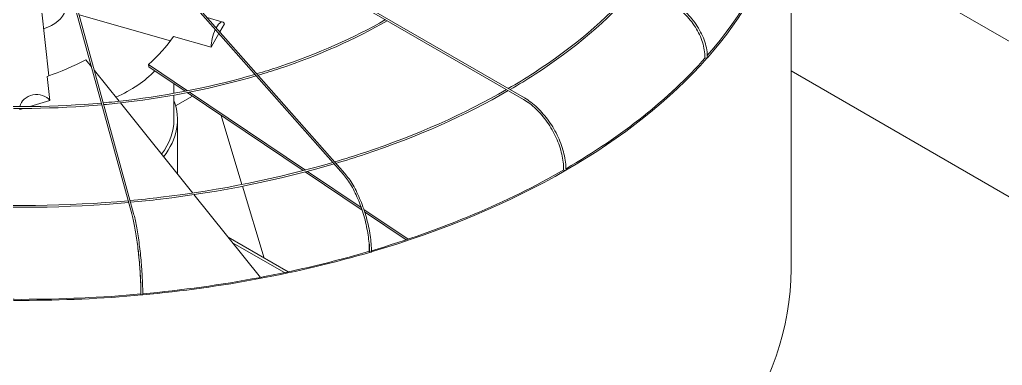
# Model space of a CAD drawing. Header units: millimetres. Extents: x -312439 to 477422, y -331570 to 212570.
# Drawn here: x 399169.7 to 399504.8, y 92986.9 to 93104.8 of the extents above; entities that cross this region are included whole.
import ezdxf

# ---------------------------------------------------------------- set-up
doc = ezdxf.new("R2010")
doc.units = ezdxf.units.MM

msp = doc.modelspace()

# ---------------------------------------------------------------- linework, layer by layer
at = {"color": 0, "linetype": 'Continuous', "lineweight": 0, "extrusion": (8.40036e-17, 0.816497, 0.57735)}
for p, q in [((399341.481, 93077.601), (399188.314, 93166.032)), ((399341.787, 93078.132), (399188.933, 93166.382)), ((399280.095, 93051.946), (399181.727, 93163.409)), ((399182.378, 93163.597), (399280.554, 93052.352)), ((399174.072, 93162.059), (399207.955, 93038.548)), ((399174.692, 93162.115), (399208.546, 93038.71)), ((399432.693, 93019.739), (399432.693, 93160.479)), ((399432.693, 93140.338), (399634.206, 93023.994)), ((399179.605, 93085.633), (399177.078, 93108.368)), ((399221.076, 93097.589), (399189.955, 93106.48)), ((399238.984, 93103.971), (399233.655, 93105.493)), ((399239.579, 93103.408), (399237.975, 93100.598)), ((399235.023, 93095.425), (399222.172, 93099.097)), ((399237.654, 93100.036), (399235.023, 93095.425)), ((399194.203, 93088.678), (399192.247, 93091.117)), ((399213.761, 93088.702), (399213.596, 93089.464)), ((399213.596, 93089.464), (399226.88, 93080.537)), ((399226.13, 93080.39), (399213.761, 93088.702)), ((399180.012, 93077.19), (399179.094, 93085.451)), ((399203.592, 93076.971), (399195.168, 93087.474)), ((399561.503, 93012.963), (399432.693, 93087.331)), ((399222.267, 93079.671), (399222.267, 93082.986)), ((399222.267, 93070.701), (399222.267, 93079.049)), ((399228.576, 93078.746), (399222.853, 93075.442)), ((399266.403, 93053.326), (399226.85, 93079.907)), ((399227.598, 93080.054), (399267.1, 93053.509)), ((399173.149, 93075.15), (399180.012, 93077.19)), ((399228.685, 93045.683), (399204.046, 93076.405)), ((399169.717, 93074.525), (399169.76, 93074.143)), ((399169.76, 93074.143), (399171.048, 93074.526)), ((399238.37, 93072.165), (399245.496, 93048.574)), ((399223.492, 93052.158), (399223.492, 93070.701)), ((399286.447, 93039.856), (399267.081, 93052.871)), ((399267.777, 93053.053), (399286.159, 93040.7)), ((399251.758, 93016.914), (399229.129, 93045.129)), ((399245.674, 93047.985), (399253.066, 93023.513)), ((399287.047, 93040.104), (399302.138, 93029.962)), ((399301.492, 93029.746), (399287.32, 93039.27)), ((399261.206, 93018.813), (399240.774, 93030.61)), ((399242.268, 93028.747), (399259.939, 93018.545))]:
    msp.add_line(p, q, dxfattribs=at)
at = {"color": 0, "linetype": 'Continuous', "lineweight": 0}
for centre, major_axis, ratio, start_param, end_param in [((399170.468, 93160.479), (-261.613, 0), 0.5773503, 2.6753447, 2.9836943), ((399170.468, 93160.479), (-262.225, 0), 0.5773503, 2.6707914, 2.9843582), ((399170.468, 93109.236), (-14.976, 0), 0.5773503, 2.0838772, 2.9778132), ((399237.466, 93098.656), (1.518, 5.315), 0.3621096, 5.9116388, 7.2697762), ((399170.303, 93118.557), (59.282, 12.821), 0.7719474, 5.3512156, 5.5881365), ((399237.466, 93098.656), (1.518, 5.315), 0.3621096, 1.1204156, 2.3231422), ((399170.097, 93118.735), (-56.425, -22.248), 0.5660586, 1.5074553, 1.7443762), ((399170.468, 93160.479), (-262.225, 0), 0.5773503, 2.0421116, 2.6702774), ((399170.468, 93160.479), (-261.613, 0), 0.5773503, 2.358999, 2.669365), ((399403.594, 93091.93), (-0.306, 0.005), 0.5830421, 0, 1.1094484), ((399403.867, 93091.85), (-0.306, 0), 0.5773503, 0.5759933, 3.1415927), ((399170.468, 93101.831), (-51.8, 0), 0.5773503, 2.2375498, 2.6358707), ((399175.256, 93074.727), (5.494, 0.611), 0.8148193, 0.440938, 2.9148909), ((399170.468, 93070.701), (-53.025, 0), 0.5773503, 2.7158894, 3.3569527), ((399175.256, 93074.727), (5.494, 0.611), 0.8148193, 3.0505707, 3.1356266), ((399170.468, 93070.701), (51.8, 0), 0.5773503, 5.8780508, 6.2831853), ((399170.468, 93160.479), (-261.613, 0), 0.5773503, 2.0437737, 2.355024), ((399355.456, 93053.676), (-0.306, 0.004), 0.5862544, 0, 0.7932918), ((399355.672, 93053.551), (-0.306, 0), 0.5773503, 0.261834, 3.1415927), ((399170.468, 93160.479), (-262.225, 0), 0.5773503, 1.7280308, 2.0415976), ((399170.468, 93160.479), (-261.613, 0), 0.5773503, 1.7289191, 2.0406845), ((399289.199, 93025.883), (-0.306, 0.003), 0.5885883, 0, 0.4763277), ((399289.338, 93025.726), (-0.306, 0), 0.5773503, 0, 3.1415927), ((399170.468, 93019.739), (262.225, 0), 0.5773503, 3.1415927, 5.4977871), ((399170.468, 93019.739), (262.225, 0), 0.5773503, 5.4977871, 6.2831853), ((399170.468, 93160.479), (-262.225, 0), 0.5773503, 1.4139544, 1.727034), ((399170.468, 93160.479), (-261.613, 0), 0.5773503, 1.41439, 1.726367), ((399211.309, 93011.272), (-0.306, 0.001), 0.5898153, 0, 0.1588369), ((399211.356, 93011.097), (-0.306, 0), 0.5773503, 0, 3.1415927)]:
    msp.add_ellipse(centre, major_axis=major_axis, ratio=ratio, start_param=start_param, end_param=end_param, dxfattribs=at)
for points, knots in [([(399336.306, 93081.296), (399339.317, 93083.046), (399342.244, 93084.844), (399358.343, 93095.293), (399369.679, 93104.881), (399378.724, 93115.137)], [3.14512292, 3.14512292, 3.14512292, 3.14512292, 3.19995757, 3.19995757, 3.45603404, 3.45603404, 3.45603404, 3.45603404]), ([(399336.917, 93080.943), (399339.834, 93082.645), (399342.673, 93084.392), (399358.817, 93094.871), (399370.257, 93104.565), (399379.372, 93114.946)], [3.14696065, 3.14696065, 3.14696065, 3.14696065, 3.20003933, 3.20003933, 3.45780979, 3.45780979, 3.45780979, 3.45780979]), ([(399386.091, 93112.97), (399387.907, 93112.436), (399389.726, 93111.634), (399393.185, 93109.576), (399394.824, 93108.32), (399397.757, 93105.478), (399399.051, 93103.894), (399401.161, 93100.558), (399401.978, 93098.807), (399403.056, 93095.317), (399403.316, 93093.579), (399403.288, 93091.935)], [6.2831853, 6.2831853, 6.2831853, 6.2831853, 6.6004533, 6.6004533, 6.9177214, 6.9177214, 7.2349894, 7.2349894, 7.5522575, 7.5522575, 7.8695255, 7.8695255, 7.8695255, 7.8695255]), ([(399404.174, 93091.85), (399404.174, 93093.582), (399403.874, 93095.397), (399402.712, 93099.017), (399401.849, 93100.823), (399399.644, 93104.252), (399398.303, 93105.875), (399395.272, 93108.785), (399393.583, 93110.071), (399390.018, 93112.181), (399388.143, 93113.005), (399386.264, 93113.557)], [4.712389, 4.712389, 4.712389, 4.712389, 5.0265482, 5.0265482, 5.3407075, 5.3407075, 5.6548668, 5.6548668, 5.969026, 5.969026, 6.2831853, 6.2831853, 6.2831853, 6.2831853]), ([(399250.56, 93086.338), (399253.124, 93087.099), (399255.656, 93087.897), (399271.377, 93093.142), (399283.595, 93098.557), (399294.392, 93104.788)], [2.8309089, 2.8309089, 2.8309089, 2.8309089, 2.8802112, 2.8802112, 3.14143931, 3.14143931, 3.14143931, 3.14143931]), ([(399251.007, 93085.832), (399253.462, 93086.564), (399255.887, 93087.329), (399271.691, 93092.597), (399284.074, 93098.095), (399295.004, 93104.435)], [2.8326515, 2.8326515, 2.8326515, 2.8326515, 2.87978381, 2.87978381, 3.14390081, 3.14390081, 3.14390081, 3.14390081]), ([(399198.201, 93076.421), (399200.794, 93076.661), (399203.378, 93076.935), (399221.203, 93079.067), (399236.031, 93082.07), (399249.912, 93086.147)], [2.51553267, 2.51553267, 2.51553267, 2.51553267, 2.56043494, 2.56043494, 2.82676017, 2.82676017, 2.82676017, 2.82676017]), ([(399198.365, 93075.821), (399200.877, 93076.055), (399203.38, 93076.32), (399221.31, 93078.455), (399236.318, 93081.499), (399250.359, 93085.64)], [2.51615458, 2.51615458, 2.51615458, 2.51615458, 2.55956039, 2.55956039, 2.82851318, 2.82851318, 2.82851318, 2.82851318]), ([(399277.077, 93056.292), (399280.556, 93057.322), (399283.99, 93058.402), (399305.008, 93065.414), (399321.298, 93072.633), (399335.695, 93080.942)], [2.83000203, 2.83000203, 2.83000203, 2.83000203, 2.88015896, 2.88015896, 3.14141755, 3.14141755, 3.14141755, 3.14141755]), ([(399277.523, 93055.786), (399280.894, 93056.786), (399284.222, 93057.835), (399305.322, 93064.869), (399321.777, 93072.171), (399336.307, 93080.588)], [2.83131179, 2.83131179, 2.83131179, 2.83131179, 2.87983823, 2.87983823, 3.14326557, 3.14326557, 3.14326557, 3.14326557]), ([(399142.973, 93075.764), (399145.262, 93075.555), (399147.558, 93075.373), (399165.766, 93074.139), (399181.926, 93074.324), (399197.746, 93075.764)], [2.19980176, 2.19980176, 2.19980176, 2.19980176, 2.23934285, 2.23934285, 2.51258722, 2.51258722, 2.51258722, 2.51258722]), ([(399143.137, 93076.364), (399145.461, 93076.153), (399147.793, 93075.969), (399165.893, 93074.756), (399181.905, 93074.942), (399197.581, 93076.364)], [2.20043103, 2.20043103, 2.20043103, 2.20043103, 2.24065263, 2.24065263, 2.51195795, 2.51195795, 2.51195795, 2.51195795]), ([(399341.481, 93077.601), (399342.918, 93076.771), (399344.361, 93075.672), (399347.108, 93073.045), (399348.411, 93071.517), (399350.744, 93068.188), (399351.774, 93066.386), (399353.454, 93062.692), (399354.105, 93060.799), (399354.964, 93057.116), (399355.172, 93055.327), (399355.15, 93053.68)], [1.5707963, 1.5707963, 1.5707963, 1.5707963, 1.8880644, 1.8880644, 2.2053324, 2.2053324, 2.5226004, 2.5226004, 2.8398685, 2.8398685, 3.1571365, 3.1571365, 3.1571365, 3.1571365]), ([(399355.979, 93053.551), (399355.979, 93055.277), (399355.742, 93057.132), (399354.823, 93060.927), (399354.141, 93062.866), (399352.397, 93066.645), (399351.336, 93068.483), (399348.935, 93071.883), (399347.597, 93073.444), (399344.769, 93076.137), (399343.281, 93077.269), (399341.787, 93078.132)], [3.1415927, 3.1415927, 3.1415927, 3.1415927, 3.4557519, 3.4557519, 3.7699112, 3.7699112, 4.0840704, 4.0840704, 4.3982297, 4.3982297, 4.712389, 4.712389, 4.712389, 4.712389]), ([(399207.337, 93043.115), (399210.83, 93043.438), (399214.311, 93043.806), (399238.125, 93046.653), (399257.909, 93050.66), (399276.428, 93056.101)], [2.51495522, 2.51495522, 2.51495522, 2.51495522, 2.56032682, 2.56032682, 2.8268898, 2.8268898, 2.8268898, 2.8268898]), ([(399207.502, 93042.515), (399210.913, 93042.831), (399214.313, 93043.191), (399238.233, 93046.041), (399258.197, 93050.088), (399276.876, 93055.594)], [2.51542291, 2.51542291, 2.51542291, 2.51542291, 2.55967055, 2.55967055, 2.82820543, 2.82820543, 2.82820543, 2.82820543]), ([(399280.095, 93051.946), (399281.009, 93050.911), (399281.929, 93049.606), (399283.69, 93046.58), (399284.53, 93044.856), (399286.035, 93041.17), (399286.7, 93039.209), (399287.787, 93035.249), (399288.209, 93033.25), (399288.768, 93029.418), (399288.905, 93027.585), (399288.893, 93025.915), (399288.892, 93025.9), (399288.892, 93025.886)], [6.2831853, 6.2831853, 6.2831853, 6.2831853, 6.5978301, 6.5978301, 6.9149527, 6.9149527, 7.2322207, 7.2322207, 7.5494887, 7.5494887, 7.8667568, 7.8667568, 7.8695255, 7.8695255, 7.8695255, 7.8695255]), ([(399289.644, 93025.726), (399289.644, 93027.441), (399289.493, 93029.322), (399288.906, 93033.238), (399288.469, 93035.273), (399287.353, 93039.3), (399286.674, 93041.292), (399285.137, 93045.041), (399284.28, 93046.798), (399282.468, 93049.909), (399281.514, 93051.263), (399280.554, 93052.352)], [4.712389, 4.712389, 4.712389, 4.712389, 5.0265482, 5.0265482, 5.3407075, 5.3407075, 5.6548668, 5.6548668, 5.969026, 5.969026, 6.2831853, 6.2831853, 6.2831853, 6.2831853]), ([(399133.836, 93042.458), (399136.911, 93042.178), (399139.995, 93041.933), (399164.278, 93040.29), (399185.807, 93040.537), (399206.883, 93042.458)], [2.19964371, 2.19964371, 2.19964371, 2.19964371, 2.23950729, 2.23950729, 2.51274527, 2.51274527, 2.51274527, 2.51274527]), ([(399134.001, 93043.058), (399137.11, 93042.776), (399140.23, 93042.529), (399164.405, 93040.907), (399185.786, 93041.156), (399206.718, 93043.058)], [2.20011555, 2.20011555, 2.20011555, 2.20011555, 2.24049017, 2.24049017, 2.51227343, 2.51227343, 2.51227343, 2.51227343]), ([(399207.955, 93038.548), (399208.274, 93037.387), (399208.594, 93035.957), (399209.204, 93032.691), (399209.495, 93030.854), (399210.015, 93026.965), (399210.245, 93024.914), (399210.621, 93020.805), (399210.767, 93018.746), (399210.96, 93014.829), (399211.007, 93012.97), (399211.002, 93011.294), (399211.002, 93011.283), (399211.002, 93011.273)], [0, 0, 0, 0, 0.3152669, 0.3152669, 0.6325349, 0.6325349, 0.949803, 0.949803, 1.267071, 1.267071, 1.584339, 1.584339, 1.5863402, 1.5863402, 1.5863402, 1.5863402]), ([(399211.663, 93011.097), (399211.663, 93012.801), (399211.611, 93014.691), (399211.41, 93018.661), (399211.26, 93020.741), (399210.877, 93024.89), (399210.643, 93026.958), (399210.116, 93030.881), (399209.822, 93032.735), (399209.201, 93036.051), (399208.874, 93037.513), (399208.546, 93038.71)], [4.712389, 4.712389, 4.712389, 4.712389, 5.0265482, 5.0265482, 5.3407075, 5.3407075, 5.6548668, 5.6548668, 5.969026, 5.969026, 6.2831853, 6.2831853, 6.2831853, 6.2831853]), ([(399211.05, 93011.097), (399211.05, 93012.789), (399210.999, 93014.669), (399210.798, 93018.621), (399210.649, 93020.693), (399210.334, 93024.108), (399210.192, 93025.455), (399210.035, 93026.77)], [4.71238898, 4.71238898, 4.71238898, 4.71238898, 5.02654825, 5.02654825, 5.34070751, 5.34070751, 5.54584713, 5.54584713, 5.54584713, 5.54584713])]:
    msp.add_open_spline(points, degree=3, knots=knots, dxfattribs=at)
msp.add_open_spline([(399289.031, 93025.726), (399289.031, 93026.666), (399288.985, 93027.66), (399288.893, 93028.693)], degree=3, dxfattribs=at)

doc.saveas('drawing.dxf')
